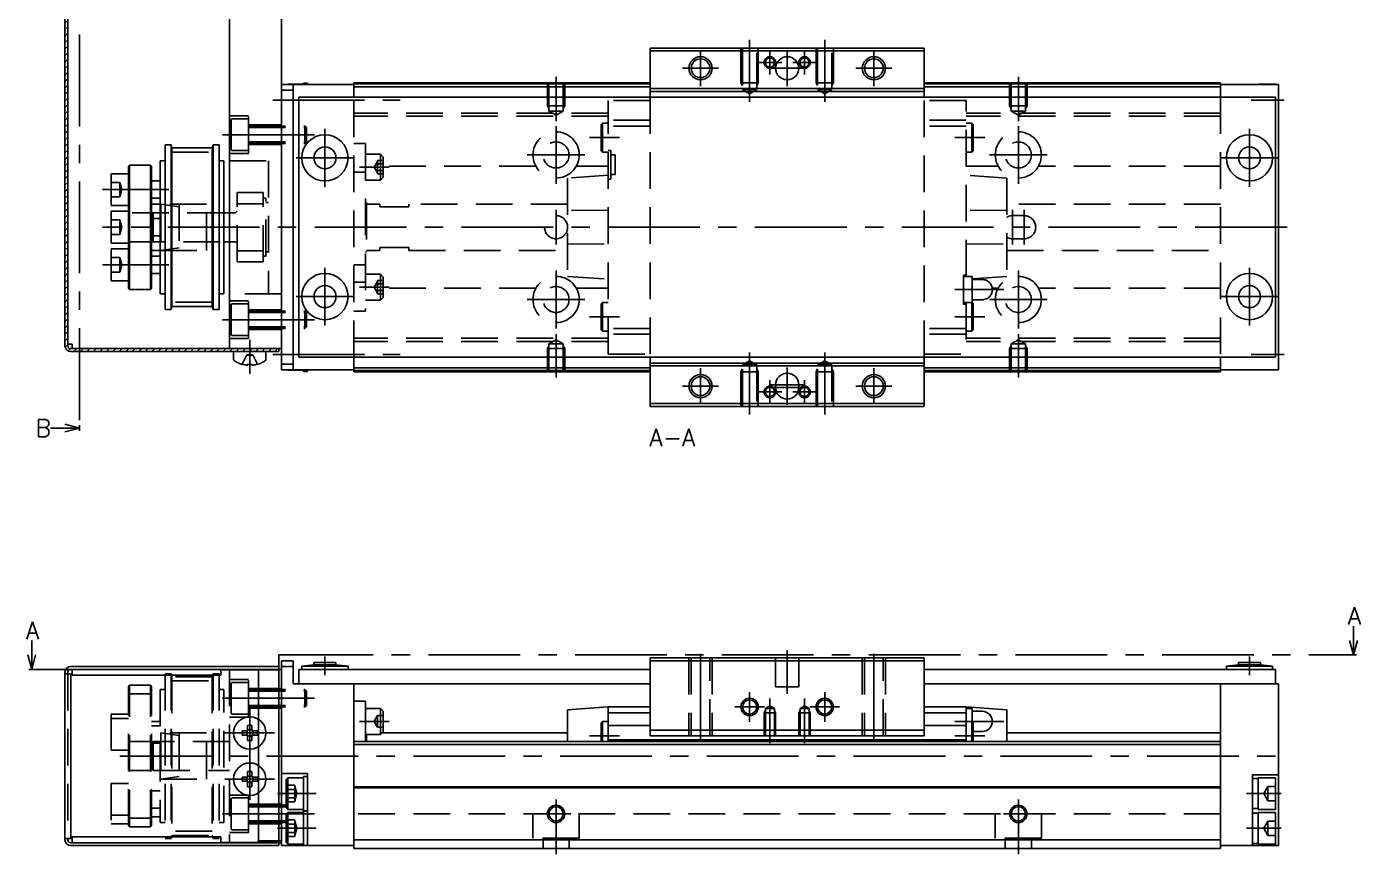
# Model space of a CAD drawing. Extents: x -2 to 418, y -8 to 266.
# Drawn here: x 186.9 to 417.7, y 9 to 152.2 of the extents above; entities that cross this region are included whole.
import ezdxf

# ---------------------------------------------------------------- set-up
doc = ezdxf.new("R2010")
doc.units = 0
doc.header["$LTSCALE"] = 0.5
doc.linetypes.add('CENTER', pattern=[50.8, 31.75, -6.35, 6.35, -6.35])
doc.linetypes.add('DASHED', pattern=[19.05, 12.7, -6.35])
doc.layers.get('0').update_dxf_attribs({"linetype": 'CONTINUOUS'})
for name, color, linetype in [('MSM_CENTER', 1, 'CENTER'), ('MSM_CONTINUOUS', 7, 'CONTINUOUS'), ('MSM_DASHED', 4, 'DASHED'), ('MSM_NARROW', 5, 'CONTINUOUS'), ('MSM_PART_NUMBER', 7, 'CONTINUOUS')]:
    doc.layers.add(name, color=color, linetype=linetype)
doc.styles.get("Standard").update_dxf_attribs({"font": 'txt.shx', "height": 3, "bigfont": 'bigfont.shx'})

# ---------------------------------------------------------------- blocks, each defined once
blk = doc.blocks.new('*X70')
at = {"color": 0}
for p, q in [((193.55, 217.92), (194.64, 219)), ((193.55, 216.79), (194.05, 217.29)), ((195.26, 218.5), (195.76, 219)), ((196.38, 218.5), (196.88, 219)), ((197.51, 218.5), (198.01, 219)), ((198.63, 218.5), (199.13, 219)), ((199.75, 218.5), (200.25, 219)), ((200.87, 218.5), (201.37, 219)), ((202, 218.5), (202.5, 219)), ((203.12, 218.5), (203.62, 219)), ((204.24, 218.5), (204.74, 219)), ((205.36, 218.5), (205.86, 219)), ((206.49, 218.5), (206.99, 219)), ((207.61, 218.5), (208.11, 219)), ((208.73, 218.5), (209.23, 219)), ((209.85, 218.5), (210.35, 219)), ((210.98, 218.5), (211.48, 219)), ((212.1, 218.5), (212.6, 219)), ((213.22, 218.5), (213.72, 219)), ((214.34, 218.5), (214.84, 219)), ((215.47, 218.5), (215.97, 219)), ((216.59, 218.5), (217.09, 219)), ((217.71, 218.5), (218.21, 219)), ((218.83, 218.5), (219.33, 219)), ((219.96, 218.5), (220.46, 219)), ((221.08, 218.5), (221.58, 219)), ((222.2, 218.5), (222.7, 219)), ((223.32, 218.5), (223.82, 219)), ((224.45, 218.5), (224.95, 219)), ((225.57, 218.5), (226.07, 219)), ((226.69, 218.5), (227.19, 219)), ((227.81, 218.5), (228.31, 219)), ((228.94, 218.5), (229.05, 218.62)), ((229.05, 218.62), (229.44, 219)), ((230.06, 218.5), (230.55, 219)), ((193.55, 215.67), (194.05, 216.17)), ((193.55, 214.55), (194.05, 215.05)), ((193.55, 213.43), (194.05, 213.93)), ((193.55, 212.3), (194.05, 212.8)), ((193.55, 211.18), (194.05, 211.68)), ((193.55, 210.06), (194.05, 210.56)), ((193.55, 208.94), (194.05, 209.44)), ((193.55, 207.81), (194.05, 208.31)), ((193.55, 206.69), (194.05, 207.19)), ((193.55, 205.57), (194.05, 206.07)), ((193.55, 204.45), (194.05, 204.95)), ((193.55, 203.32), (194.05, 203.82)), ((193.55, 202.2), (194.05, 202.7)), ((193.55, 201.08), (194.05, 201.58)), ((193.55, 199.96), (194.05, 200.46)), ((193.55, 198.83), (194.05, 199.33)), ((193.55, 197.71), (194.05, 198.21)), ((193.55, 196.59), (194.05, 197.09)), ((193.55, 195.47), (194.05, 195.97)), ((193.55, 194.34), (194.05, 194.84)), ((193.55, 193.22), (194.05, 193.72)), ((193.55, 192.1), (194.05, 192.6)), ((193.55, 190.98), (194.05, 191.48)), ((193.55, 189.85), (194.05, 190.35)), ((193.55, 188.73), (194.05, 189.23)), ((193.55, 187.61), (194.05, 188.11)), ((193.55, 186.49), (194.05, 186.99)), ((193.55, 185.36), (194.05, 185.86)), ((193.55, 184.24), (194.05, 184.74)), ((193.55, 183.12), (194.05, 183.62)), ((193.55, 182), (194.05, 182.5)), ((193.55, 180.87), (194.05, 181.37)), ((193.55, 179.75), (194.05, 180.25)), ((193.55, 178.63), (194.05, 179.13)), ((193.55, 177.51), (194.05, 178.01)), ((193.55, 176.38), (194.05, 176.88)), ((193.55, 175.26), (194.05, 175.76)), ((193.55, 174.14), (194.05, 174.64)), ((193.55, 173.02), (194.05, 173.52)), ((193.55, 171.89), (194.05, 172.39)), ((193.55, 170.77), (194.05, 171.27)), ((193.55, 169.65), (194.05, 170.15)), ((193.55, 168.53), (194.05, 169.03)), ((193.55, 167.4), (194.05, 167.9)), ((193.55, 166.28), (194.05, 166.78)), ((193.55, 165.16), (194.05, 165.66)), ((193.55, 164.03), (194.05, 164.53)), ((193.55, 162.91), (194.05, 163.41)), ((193.55, 161.79), (194.05, 162.29)), ((193.55, 160.67), (194.05, 161.17)), ((193.55, 159.54), (194.05, 160.04)), ((193.55, 158.42), (194.05, 158.92)), ((193.55, 157.3), (194.05, 157.8)), ((193.55, 156.18), (194.05, 156.68)), ((193.55, 155.05), (194.05, 155.55)), ((193.55, 153.93), (194.05, 154.43)), ((193.55, 152.81), (194.05, 153.31)), ((193.55, 151.69), (194.05, 152.19)), ((193.55, 150.56), (194.05, 151.06)), ((193.55, 149.44), (194.05, 149.94)), ((193.55, 148.32), (194.05, 148.82)), ((193.55, 147.2), (194.05, 147.7)), ((193.55, 146.07), (194.05, 146.57)), ((193.55, 144.95), (194.05, 145.45)), ((193.55, 143.83), (194.05, 144.33)), ((193.55, 142.71), (194.05, 143.21)), ((193.55, 141.58), (194.05, 142.08)), ((193.55, 140.46), (194.05, 140.96)), ((193.55, 139.34), (194.05, 139.84)), ((193.55, 138.22), (194.05, 138.72)), ((193.55, 137.09), (194.05, 137.59)), ((193.55, 135.97), (194.05, 136.47)), ((193.55, 134.85), (194.05, 135.35)), ((193.55, 133.73), (194.05, 134.23)), ((193.55, 132.6), (194.05, 133.1)), ((193.55, 131.48), (194.05, 131.98)), ((193.55, 130.36), (194.05, 130.86)), ((193.55, 129.24), (194.05, 129.74)), ((193.55, 128.11), (194.05, 128.61)), ((193.55, 126.99), (194.05, 127.49)), ((193.55, 125.87), (194.05, 126.37)), ((193.55, 124.75), (194.05, 125.25)), ((193.55, 123.62), (194.05, 124.12)), ((193.55, 122.5), (194.05, 123)), ((193.55, 121.38), (194.05, 121.88)), ((193.55, 120.26), (194.05, 120.76)), ((193.55, 119.13), (194.05, 119.63)), ((193.55, 118.01), (194.05, 118.51)), ((193.55, 116.89), (194.05, 117.39)), ((193.55, 115.77), (194.05, 116.27)), ((193.55, 114.64), (194.05, 115.14)), ((193.55, 113.52), (194.05, 114.02)), ((193.55, 112.4), (194.05, 112.9)), ((193.55, 111.28), (194.05, 111.78)), ((193.55, 110.15), (194.05, 110.65)), ((193.55, 109.03), (194.05, 109.53)), ((193.55, 107.91), (194.05, 108.41)), ((193.55, 106.79), (194.05, 107.29)), ((193.55, 105.66), (194.05, 106.16)), ((193.55, 104.54), (194.05, 105.04)), ((193.55, 103.42), (194.05, 103.92)), ((193.55, 102.3), (194.05, 102.8)), ((193.55, 101.17), (194.05, 101.67)), ((193.55, 100.05), (194.05, 100.55)), ((193.55, 98.93), (194.05, 99.43)), ((193.55, 97.81), (194.05, 98.31)), ((193.59, 96.72), (194.05, 97.18)), ((194.1, 96.11), (194.5, 96.5)), ((195.12, 96), (195.62, 96.5)), ((196.24, 96), (196.74, 96.5)), ((197.36, 96), (197.86, 96.5)), ((198.48, 96), (198.98, 96.5)), ((199.61, 96), (200.11, 96.5)), ((200.73, 96), (201.23, 96.5)), ((201.85, 96), (202.35, 96.5)), ((202.97, 96), (203.47, 96.5)), ((204.1, 96), (204.6, 96.5)), ((205.22, 96), (205.72, 96.5)), ((206.34, 96), (206.84, 96.5)), ((207.46, 96), (207.96, 96.5)), ((208.59, 96), (209.09, 96.5)), ((209.71, 96), (210.21, 96.5)), ((210.83, 96), (211.33, 96.5)), ((211.95, 96), (212.45, 96.5)), ((213.08, 96), (213.58, 96.5)), ((214.2, 96), (214.7, 96.5)), ((215.32, 96), (215.82, 96.5)), ((216.44, 96), (216.94, 96.5)), ((217.57, 96), (218.07, 96.5)), ((218.69, 96), (219.19, 96.5)), ((219.81, 96), (220.31, 96.5)), ((220.93, 96), (221.43, 96.5)), ((222.06, 96), (222.56, 96.5)), ((223.18, 96), (223.68, 96.5)), ((224.3, 96), (224.8, 96.5)), ((225.42, 96), (225.55, 96.13)), ((225.55, 96.13), (225.92, 96.5)), ((226.55, 96), (227.05, 96.5)), ((227.67, 96), (228.17, 96.5)), ((228.79, 96), (229.29, 96.5)), ((229.91, 96), (230.41, 96.5))]:
    blk.add_line(p, q, dxfattribs=at)

msp = doc.modelspace()

# ---------------------------------------------------------------- linework, layer by layer
at = {"layer": 'MSM_CENTER'}
for p, q in [((196.05, 227.02), (196.05, 83.26)), ((303.55, 141.9), (303.55, 148.1)), ((312.05, 139.19), (312.05, 149.9)), ((315.55, 143.95), (315.55, 148.05)), ((318.55, 141.9), (318.55, 148.1)), ((321.55, 143.95), (321.55, 148.05)), ((325.05, 139.19), (325.05, 149.9)), ((333.55, 141.9), (333.55, 148.1)), ((313.5, 146), (317.6, 146)), ((319.5, 146), (323.6, 146)), ((278.55, 143.5), (278.55, 135.87)), ((300.45, 145), (306.65, 145)), ((315.45, 145), (321.65, 145)), ((330.45, 145), (336.65, 145)), ((358.55, 143.5), (358.55, 135.87)), ((229.55, 139.5), (251.55, 139.5)), ((398.85, 139.5), (404.55, 139.5)), ((238.55, 124.5), (238.55, 134.5)), ((278.55, 125), (278.55, 135)), ((358.55, 125), (358.55, 135)), ((398.55, 124.5), (398.55, 134.5)), ((220.85, 133.5), (236.85, 133.5)), ((284.35, 133), (289.55, 133)), ((347.55, 133), (352.75, 133)), ((233.55, 129.5), (243.55, 129.5)), ((273.55, 130), (283.55, 130)), ((353.55, 130), (363.55, 130)), ((393.55, 129.5), (403.55, 129.5)), ((244.55, 127.89), (249.65, 127.89)), ((200.05, 124), (211.55, 124)), ((278.55, 114.5), (278.55, 120.5)), ((357.55, 114.5), (357.55, 120.5)), ((359.55, 114.5), (359.55, 120.5)), ((405.05, 117.5), (200.05, 117.5)), ((200.05, 111), (211.55, 111)), ((238.55, 100.5), (238.55, 110.5)), ((278.55, 100), (278.55, 110)), ((358.55, 100), (358.55, 110)), ((398.55, 100.5), (398.55, 110.5)), ((244.55, 107.11), (249.65, 107.11)), ((347.55, 106.7), (356.05, 106.7)), ((233.55, 105.5), (243.55, 105.5)), ((273.55, 105), (283.55, 105)), ((353.55, 105), (363.55, 105)), ((393.55, 105.5), (403.55, 105.5)), ((284.35, 102), (289.55, 102)), ((347.55, 102), (352.75, 102)), ((220.85, 101.5), (236.85, 101.5)), ((225.55, 98), (225.55, 92.15)), ((278.55, 99.01), (278.55, 91.5)), ((358.55, 99.01), (358.55, 91.5)), ((229.55, 95.5), (251.55, 95.5)), ((312.05, 95.81), (312.05, 85.1)), ((325.05, 95.81), (325.05, 85.1)), ((398.85, 95.5), (404.55, 95.5)), ((303.55, 93.1), (303.55, 86.9)), ((318.55, 86.75), (318.55, 93.25)), ((333.55, 93.1), (333.55, 86.9)), ((315.55, 91.05), (315.55, 86.95)), ((315.55, 90.25), (321.55, 90.25)), ((321.55, 91.05), (321.55, 86.95)), ((300.45, 90), (306.65, 90)), ((313.5, 89), (317.6, 89)), ((315.55, 89.75), (321.55, 89.75)), ((319.5, 89), (323.6, 89)), ((330.45, 90), (336.65, 90)), ((318.55, 44.25), (318.55, 36.75)), ((230.55, 43), (230.55, 41.5)), ((231.05, 43.5), (416.55, 43.5)), ((238.55, 43.2), (238.55, 40)), ((303.55, 43.68), (303.55, 28.83)), ((333.55, 43.68), (333.55, 28.83)), ((398.55, 43.2), (398.55, 40)), ((188.31, 41), (230.05, 41)), ((312.05, 31.93), (312.05, 37.08)), ((325.05, 31.93), (325.05, 37.08)), ((220.85, 36), (236.85, 36)), ((315.55, 35.96), (315.55, 28.24)), ((321.55, 35.96), (321.55, 28.24)), ((225.55, 34.3), (225.55, 17.7)), ((309.48, 34.5), (314.63, 34.5)), ((322.48, 34.5), (327.63, 34.5)), ((244.55, 32), (249.65, 32)), ((347.55, 32), (356.05, 32)), ((221.25, 30), (229.85, 30)), ((284.35, 29.5), (289.55, 29.5)), ((347.55, 29.5), (352.75, 29.5)), ((203.05, 26), (405.05, 26)), ((221.25, 22), (229.85, 22)), ((230.35, 19.5), (237.05, 19.5)), ((278.55, 18.5), (278.55, 9)), ((358.55, 18.5), (358.55, 9)), ((398.05, 19.5), (404.05, 19.5)), ((220.85, 16), (236.85, 16)), ((275.98, 16), (281.13, 16)), ((355.98, 16), (361.13, 16)), ((230.35, 13.5), (237.05, 13.5)), ((398.05, 13.5), (404.05, 13.5))]:
    msp.add_line(p, q, dxfattribs=at)
at = {"layer": 'MSM_CONTINUOUS'}
for p, q in [((193.55, 97), (193.55, 218)), ((194.05, 97), (194.05, 218)), ((222.05, 218.5), (222.05, 96.5)), ((231.05, 92.8), (231.05, 154.5)), ((342.25, 148.5), (294.85, 148.5)), ((294.85, 148.5), (294.85, 140)), ((342.25, 148), (294.85, 148)), ((342.25, 148.5), (342.25, 140)), ((243.55, 142.2), (231.05, 142.2)), ((231.05, 141.2), (233.05, 141.2)), ((232.16, 142.25), (232.11, 142.2)), ((234.85, 142.25), (232.16, 142.25)), ((232.16, 142.25), (232.16, 142.2)), ((233.05, 142.2), (233.05, 92.8)), ((235.55, 142.45), (234.85, 142.45)), ((234.85, 142.45), (234.85, 142.2)), ((235.55, 142.45), (235.55, 142.2)), ((294.85, 142.5), (243.55, 142.5)), ((243.55, 140), (243.55, 142.5)), ((294.85, 142.3), (243.55, 142.3)), ((294.85, 141.8), (243.55, 141.8)), ((342.25, 141.5), (294.85, 141.5)), ((342.25, 141), (294.85, 141)), ((393.55, 142.5), (342.25, 142.5)), ((393.55, 142.3), (342.25, 142.3)), ((393.55, 141.8), (342.25, 141.8)), ((393.55, 142.5), (393.55, 140)), ((403.55, 142.2), (393.55, 142.2)), ((400.05, 142.2), (400.05, 142.25)), ((403.05, 142.25), (400.05, 142.25)), ((403.05, 142.2), (403.05, 142.25)), ((403.55, 142.2), (403.55, 92.8)), ((353.05, 140), (234.05, 140)), ((403.05, 140), (234.05, 140)), ((234.05, 95), (234.05, 140)), ((403.05, 95), (403.05, 140)), ((210.88, 131.75), (211.92, 131.75)), ((210.88, 131.75), (210.88, 103.25)), ((211.92, 131.75), (212.05, 131.25)), ((211.92, 103.25), (211.92, 131.75)), ((219.05, 131.25), (219.19, 131.75)), ((219.19, 131.75), (220.22, 131.75)), ((219.19, 103.25), (219.19, 131.75)), ((220.22, 131.75), (220.22, 103.25)), ((212.05, 131.25), (212.05, 103.75)), ((219.05, 131.23), (212.05, 131.23)), ((219.05, 131.25), (219.05, 103.75)), ((204.75, 128.25), (204.55, 128.05)), ((204.55, 106.95), (204.55, 128.05)), ((208.35, 128.25), (204.75, 128.25)), ((204.75, 106.75), (204.75, 128.25)), ((208.55, 128.05), (208.35, 128.25)), ((208.35, 106.75), (208.35, 128.25)), ((208.55, 128.05), (208.55, 106.95)), ((210.05, 129), (210.88, 129)), ((210.05, 129), (210.05, 106)), ((220.22, 129), (221.05, 129)), ((221.05, 106), (221.05, 129)), ((204.55, 126.75), (201.55, 126.75)), ((201.55, 126.75), (201.55, 121.25)), ((210.05, 125.5), (208.55, 125.5)), ((208.55, 122.5), (210.05, 122.5)), ((201.55, 121.25), (204.55, 121.25)), ((204.55, 120.25), (201.55, 120.25)), ((201.55, 120.25), (201.55, 114.75)), ((210.05, 121.5), (208.55, 121.5)), ((222.05, 120), (221.05, 120)), ((201.55, 114.75), (204.55, 114.75)), ((204.55, 113.75), (201.55, 113.75)), ((201.55, 113.75), (201.55, 108.25)), ((208.55, 113.5), (210.05, 113.5)), ((221.05, 115), (222.05, 115)), ((210.05, 112.5), (208.55, 112.5)), ((208.55, 109.5), (210.05, 109.5)), ((201.55, 108.25), (204.55, 108.25)), ((204.55, 106.95), (204.75, 106.75)), ((204.75, 106.75), (208.35, 106.75)), ((208.35, 106.75), (208.55, 106.95)), ((210.88, 106), (210.05, 106)), ((221.05, 106), (220.22, 106)), ((211.92, 103.25), (210.88, 103.25)), ((212.05, 103.75), (211.92, 103.25)), ((212.05, 103.77), (219.05, 103.77)), ((219.19, 103.25), (219.05, 103.75)), ((220.22, 103.25), (219.19, 103.25)), ((194.05, 97.25), (194.8, 97.25)), ((194.8, 97.25), (194.8, 96.5)), ((194.55, 96.5), (231.05, 96.5)), ((194.55, 96), (230.55, 96)), ((222.75, 96), (222.75, 94.6)), ((228.35, 94.6), (228.35, 96)), ((230.55, 96), (230.55, 96.5)), ((353.05, 95), (234.05, 95)), ((403.05, 95), (234.05, 95)), ((243.55, 92.5), (243.55, 95)), ((294.85, 95), (294.85, 86.5)), ((342.25, 95), (342.25, 86.5)), ((393.55, 95), (393.55, 92.5)), ((224.99, 93.65), (225.18, 93.65)), ((225.18, 93.65), (225.18, 93.79)), ((225.92, 93.65), (225.92, 93.79)), ((225.92, 93.65), (226.12, 93.65)), ((231.05, 93.8), (233.05, 93.8)), ((243.55, 92.8), (231.05, 92.8)), ((232.11, 92.8), (232.16, 92.75)), ((232.16, 92.8), (232.16, 92.75)), ((232.16, 92.75), (234.85, 92.75)), ((234.85, 92.55), (234.85, 92.8)), ((234.85, 92.55), (235.55, 92.55)), ((235.55, 92.55), (235.55, 92.8)), ((294.85, 93.2), (243.55, 93.2)), ((294.85, 92.7), (243.55, 92.7)), ((294.85, 92.5), (243.55, 92.5)), ((342.25, 94), (294.85, 94)), ((342.25, 93.5), (294.85, 93.5)), ((393.55, 93.2), (342.25, 93.2)), ((393.55, 92.7), (342.25, 92.7)), ((393.55, 92.5), (342.25, 92.5)), ((403.55, 92.8), (393.55, 92.8)), ((316.55, 90.25), (316.55, 89.75)), ((320.55, 89.75), (320.55, 90.25)), ((342.25, 87), (294.85, 87)), ((342.25, 86.5), (294.85, 86.5)), ((193.55, 83.43), (196.05, 82.76)), ((196.05, 83.26), (196.05, 82.26)), ((196.05, 82.76), (191.05, 82.76)), ((196.05, 82.76), (193.55, 82.09)), ((416.55, 43.5), (416.55, 48.5)), ((187.81, 41), (187.81, 46)), ((416.55, 43.5), (415.88, 46)), ((417.22, 46), (416.55, 43.5)), ((187.81, 41), (187.14, 43.5)), ((188.48, 43.5), (187.81, 41)), ((230.55, 43.5), (231.05, 43.5)), ((230.55, 43.5), (230.55, 43)), ((231.05, 42.5), (231.05, 10.5)), ((233.05, 42.5), (231.05, 42.5)), ((233.05, 38.5), (233.05, 42.5)), ((236.65, 41.8), (234.55, 41.55)), ((234.55, 41.55), (234.55, 41)), ((242.55, 41.55), (234.55, 41.55)), ((236.65, 42.2), (236.65, 41.8)), ((240.45, 42.2), (236.65, 42.2)), ((240.45, 41.8), (236.65, 41.8)), ((240.45, 41.8), (240.45, 42.2)), ((242.55, 41.55), (240.45, 41.8)), ((242.55, 41), (242.55, 41.55)), ((294.85, 43), (294.85, 29.5)), ((342.25, 43), (294.85, 43)), ((342.25, 42.5), (294.85, 42.5)), ((342.25, 43), (342.25, 29.5)), ((396.65, 41.8), (394.55, 41.55)), ((394.55, 41.55), (394.55, 41)), ((402.55, 41.55), (394.55, 41.55)), ((396.65, 42.2), (396.65, 41.8)), ((400.45, 42.2), (396.65, 42.2)), ((400.45, 41.8), (396.65, 41.8)), ((400.45, 41.8), (400.45, 42.2)), ((402.55, 41.55), (400.45, 41.8)), ((402.55, 41), (402.55, 41.55)), ((417.05, 43.5), (416.05, 43.5)), ((188.31, 41), (187.31, 41)), ((193.55, 40.5), (193.55, 11.5)), ((194.8, 40.25), (193.55, 40.25)), ((194.05, 40.25), (194.05, 40.5)), ((194.55, 41.5), (230.55, 41.5)), ((231.05, 41), (194.55, 41)), ((194.55, 11.75), (194.55, 40.25)), ((194.8, 41), (194.8, 40)), ((220.55, 41), (194.8, 41)), ((194.8, 40), (220.55, 40)), ((220.55, 40), (220.55, 41)), ((230.55, 40.93), (220.55, 40.93)), ((227.05, 11), (227.05, 41)), ((230.05, 41), (230.55, 41)), ((230.55, 41.5), (230.55, 41)), ((230.55, 41), (230.55, 41.5)), ((230.55, 11.07), (230.55, 40.93)), ((233.05, 41.5), (231.05, 41.5)), ((234.05, 41), (234.05, 38.5)), ((294.85, 41), (234.05, 41)), ((403.05, 41), (342.25, 41)), ((403.05, 38.5), (403.05, 41)), ((294.85, 38.5), (233.05, 38.5)), ((243.55, 38.5), (243.55, 10)), ((342.25, 38.5), (403.55, 38.5)), ((393.55, 38.5), (393.55, 10)), ((403.55, 38.5), (403.55, 10.5)), ((245.55, 35.5), (243.55, 35.5)), ((245.55, 35.5), (245.55, 28.5)), ((248.15, 34.25), (245.55, 34.25)), ((248.65, 33.75), (248.15, 34.25)), ((248.15, 34.25), (248.15, 29.75)), ((248.65, 33.75), (248.65, 30.25)), ((280.55, 34), (287.55, 34.5)), ((280.55, 34), (280.55, 28.5)), ((294.85, 34.5), (287.55, 34.5)), ((287.55, 28.5), (287.55, 34.5)), ((294.85, 33.5), (287.55, 33.5)), ((349.55, 34.5), (342.25, 34.5)), ((349.55, 33.5), (342.25, 33.5)), ((349.55, 34.5), (356.55, 34)), ((349.55, 28.5), (349.55, 34.5)), ((350.55, 34.25), (349.55, 34.25)), ((350.55, 34.25), (350.55, 31.95)), ((352.3, 33.75), (350.55, 33.75)), ((356.55, 34), (356.55, 28.5)), ((225.14, 30.37), (224.25, 30.37)), ((225.03, 30.37), (225.03, 30.18)), ((225.18, 31.31), (225.18, 30.42)), ((225.38, 30.53), (225.18, 30.53)), ((225.92, 30.53), (225.73, 30.53)), ((225.92, 30.42), (225.92, 31.31)), ((226.86, 30.37), (225.97, 30.37)), ((226.08, 30.18), (226.08, 30.37)), ((248.15, 29.75), (248.65, 30.25)), ((286.6, 32), (286.35, 31.75)), ((286.35, 31.75), (286.35, 28.5)), ((287.55, 32), (286.6, 32)), ((286.6, 32), (286.6, 28.5)), ((294.85, 31.3), (287.55, 31.3)), ((342.25, 30.5), (294.85, 30.5)), ((349.55, 31.3), (342.25, 31.3)), ((350.5, 32), (349.55, 32)), ((350.75, 31.75), (350.5, 32)), ((350.5, 32), (350.5, 28.5)), ((350.75, 31.75), (350.75, 28.5)), ((350.75, 30.25), (352.3, 30.25)), ((224.25, 29.63), (225.14, 29.63)), ((225.03, 29.82), (225.03, 29.63)), ((225.18, 29.58), (225.18, 28.69)), ((225.73, 29.47), (225.92, 29.47)), ((225.92, 28.69), (225.92, 29.58)), ((225.97, 29.63), (226.86, 29.63)), ((226.08, 29.63), (226.08, 29.82)), ((393.55, 28.5), (243.55, 28.5)), ((393.55, 28), (243.55, 28)), ((245.55, 29.75), (248.15, 29.75)), ((245.75, 29.75), (245.75, 28.5)), ((280.55, 30), (248.4, 30)), ((349.55, 28.8), (287.55, 28.8)), ((342.25, 29.5), (294.85, 29.5)), ((393.55, 30), (356.55, 30)), ((225.18, 23.31), (225.18, 22.42)), ((225.92, 22.42), (225.92, 23.31)), ((225.14, 22.37), (224.25, 22.37)), ((224.25, 21.63), (225.14, 21.63)), ((225.03, 22.37), (225.03, 22.18)), ((225.03, 21.82), (225.03, 21.63)), ((225.38, 22.53), (225.18, 22.53)), ((225.18, 21.58), (225.18, 20.69)), ((225.92, 22.53), (225.73, 22.53)), ((225.73, 21.47), (225.92, 21.47)), ((225.92, 20.69), (225.92, 21.58)), ((226.86, 22.37), (225.97, 22.37)), ((225.97, 21.63), (226.86, 21.63)), ((226.08, 22.18), (226.08, 22.37)), ((226.08, 21.63), (226.08, 21.82)), ((231.05, 23), (235.55, 23)), ((231.85, 21.94), (232.16, 22.25)), ((231.85, 17.06), (231.85, 21.94)), ((232.16, 22.25), (234.85, 22.25)), ((232.16, 16.75), (232.16, 22.25)), ((234.85, 22.45), (235.55, 22.45)), ((234.85, 16.55), (234.85, 22.45)), ((235.55, 23), (235.55, 10.5)), ((399.05, 10.5), (399.05, 22.75)), ((403.55, 22.75), (399.05, 22.75)), ((400.05, 22.1), (399.05, 22.1)), ((400.05, 16.75), (400.05, 22.25)), ((403.05, 22.25), (400.05, 22.25)), ((403.05, 16.75), (403.05, 22.25)), ((393.55, 20.7), (243.55, 20.7)), ((393.55, 20.5), (243.55, 20.5)), ((232.16, 16.75), (231.85, 17.06)), ((231.85, 15.94), (232.16, 16.25)), ((234.85, 16.75), (232.16, 16.75)), ((232.16, 16.25), (234.85, 16.25)), ((232.16, 10.75), (232.16, 16.25)), ((235.55, 16.55), (234.85, 16.55)), ((234.85, 16.45), (235.55, 16.45)), ((234.85, 10.55), (234.85, 16.45)), ((399.05, 16.9), (400.05, 16.9)), ((400.05, 16.75), (403.05, 16.75)), ((400.05, 10.75), (400.05, 16.25)), ((403.05, 16.25), (400.05, 16.25)), ((403.05, 10.75), (403.05, 16.25)), ((231.85, 11.06), (231.85, 15.94)), ((400.05, 16.1), (399.05, 16.1)), ((193.55, 11.75), (194.8, 11.75)), ((194.05, 11.5), (194.05, 11.75)), ((220.55, 12), (194.8, 12)), ((194.8, 12), (194.8, 11)), ((220.55, 11), (220.55, 12)), ((194.55, 11), (231.05, 11)), ((230.55, 10.5), (194.55, 10.5)), ((194.8, 11), (220.55, 11)), ((220.55, 11.07), (230.55, 11.07)), ((231.05, 11.34), (227.05, 11.34)), ((230.55, 10.5), (230.55, 11)), ((243.55, 10.5), (231.05, 10.5)), ((232.16, 10.75), (231.85, 11.06)), ((234.85, 10.75), (232.16, 10.75)), ((235.55, 10.55), (234.85, 10.55)), ((393.55, 11.5), (243.55, 11.5)), ((393.55, 10), (243.55, 10)), ((393.55, 10.5), (403.55, 10.5)), ((399.05, 10.9), (400.05, 10.9)), ((400.05, 10.75), (403.05, 10.75))]:
    msp.add_line(p, q, dxfattribs=at)
for centre, radius in [((303.55, 145), 1.62), ((318.55, 145), 2), ((333.55, 145), 1.62), ((238.55, 129.5), 4), ((398.55, 129.5), 4), ((238.55, 129.5), 1.9), ((398.55, 129.5), 1.9), ((238.55, 105.5), 4), ((398.55, 105.5), 4), ((238.55, 105.5), 1.9), ((398.55, 105.5), 1.9), ((303.55, 90), 1.62), ((333.55, 90), 1.62), ((312.05, 34.5), 1.23), ((325.05, 34.5), 1.23), ((225.55, 30), 2.8), ((225.55, 30), 0.556), ((225.55, 22), 2.8), ((225.55, 22), 0.556), ((278.55, 16), 1.23), ((358.55, 16), 1.23)]:
    msp.add_circle(centre, radius, dxfattribs=at)
for centre, radius, start, end in [((194.55, 97), 1, 180, 270), ((194.55, 97), 0.5, 180, 270), ((223.02, 94.6), 0.27, 180, 237.664), ((225.55, 98.6), 5, 237.664, 254.7809), ((225.42, 93.2), 1.31, 153.2706, 153.8823), ((225.55, 98.6), 4.99, 254.8121, 263.4966), ((225.55, 99.25), 5.48, 266.1268, 273.8732), ((225.55, 98.6), 4.99, 276.5034, 285.1879), ((234.78, 97.73), 8.85, 206.466, 206.5565), ((225.55, 98.6), 5, 285.2193, 302.336), ((228.08, 94.6), 0.27, 302.336, 0), ((318.55, 90.25), 2, 0, 180), ((318.55, 89.75), 2, 180, 0), ((194.55, 40.5), 1, 90, 180), ((194.55, 40.5), 0.5, 90, 180), ((352.3, 32), 1.75, 270, 90), ((235.22, 30), 10.98, 178.0683, 181.9317), ((225.55, 30), 0.675, 123.2306, 146.7694), ((225.55, 20.34), 10.98, 88.0683, 91.9317), ((225.55, 30), 0.675, 33.2306, 56.7694), ((215.89, 30), 10.98, 358.0683, 1.9317), ((225.55, 30), 0.675, 213.2306, 236.7694), ((225.55, 39.66), 10.98, 268.0683, 271.9317), ((225.55, 30), 0.675, 303.2306, 326.7694), ((225.55, 12.34), 10.98, 88.0683, 91.9317), ((235.22, 22), 10.98, 178.0683, 181.9317), ((225.55, 22), 0.675, 123.2306, 146.7694), ((225.55, 22), 0.675, 213.2306, 236.7694), ((225.55, 22), 0.675, 33.2306, 56.7694), ((225.55, 22), 0.675, 303.2306, 326.7694), ((215.89, 22), 10.98, 358.0683, 1.9317), ((225.55, 31.66), 10.98, 268.0683, 271.9317), ((194.55, 11.5), 1, 180, 270), ((194.55, 11.5), 0.5, 180, 270)]:
    msp.add_arc(centre, radius, start, end, dxfattribs=at)
at = {"layer": 'MSM_DASHED'}
for p, q in [((310.55, 148.5), (310.55, 142.5)), ((310.82, 148.5), (310.82, 141.3)), ((313.28, 141.3), (313.28, 148.5)), ((313.55, 148.5), (313.55, 142.5)), ((323.55, 148.5), (323.55, 142.5)), ((323.82, 148.5), (323.82, 141.3)), ((326.28, 141.3), (326.28, 148.5)), ((326.55, 148.5), (326.55, 142.5)), ((277.05, 142.5), (277.05, 138.5)), ((277.25, 142.3), (277.25, 142.3)), ((277.32, 142.5), (277.32, 137.58)), ((279.78, 137.58), (279.78, 142.5)), ((280.05, 142.5), (280.05, 138.5)), ((310.55, 142.5), (313.55, 142.5)), ((310.55, 142.5), (310.82, 142.03)), ((310.82, 141.3), (312.05, 140.59)), ((310.82, 141.3), (313.28, 141.3)), ((312.05, 140.59), (313.28, 141.3)), ((313.55, 142.5), (313.28, 142.03)), ((323.55, 142.5), (326.55, 142.5)), ((323.55, 142.5), (323.82, 142.03)), ((323.82, 141.3), (325.05, 140.59)), ((323.82, 141.3), (326.28, 141.3)), ((325.05, 140.59), (326.28, 141.3)), ((326.55, 142.5), (326.28, 142.03)), ((357.05, 142.5), (357.05, 138.5)), ((357.25, 142.3), (357.25, 142.3)), ((357.25, 142.3), (357.25, 142.3)), ((357.32, 142.5), (357.32, 137.58)), ((359.78, 137.58), (359.78, 142.5)), ((359.85, 142.3), (359.87, 142.32)), ((360.05, 142.5), (360.05, 138.5)), ((243.55, 95), (243.55, 140)), ((280.05, 138.5), (277.05, 138.5)), ((277.32, 138.03), (277.05, 138.5)), ((279.78, 138.03), (280.05, 138.5)), ((294.85, 139.45), (287.55, 139.45)), ((287.55, 95.55), (287.55, 139.45)), ((294.85, 140), (294.85, 95)), ((342.25, 95), (342.25, 140)), ((349.55, 139.45), (342.25, 139.45)), ((349.55, 108.95), (349.55, 139.45)), ((360.05, 138.5), (357.05, 138.5)), ((357.32, 138.03), (357.05, 138.5)), ((359.78, 138.03), (360.05, 138.5)), ((393.55, 140), (393.55, 95)), ((225.35, 136.75), (222.05, 136.75)), ((225.35, 136.25), (222.5, 136.25)), ((225.35, 130.25), (225.35, 136.75)), ((287.55, 137.26), (243.55, 137.26)), ((287.55, 136.7), (243.55, 136.7)), ((287.55, 136.7), (262.05, 136.7)), ((279.78, 137.58), (277.32, 137.58)), ((277.32, 137.58), (278.55, 136.87)), ((278.55, 136.87), (279.78, 137.58)), ((393.55, 137.26), (349.55, 137.26)), ((393.55, 136.7), (349.55, 136.7)), ((359.78, 137.58), (357.32, 137.58)), ((357.32, 137.58), (358.55, 136.87)), ((358.55, 136.87), (359.78, 137.58)), ((222.35, 136.1), (222.35, 130.9)), ((231.05, 135.2), (225.35, 135.2)), ((225.35, 135), (235.08, 135)), ((225.35, 134.73), (235.35, 134.73)), ((235.35, 134.73), (235.08, 135)), ((235.08, 135), (235.08, 132)), ((235.35, 132.27), (235.35, 134.73)), ((286.6, 135.5), (286.35, 135.25)), ((286.35, 135.25), (286.35, 130.75)), ((287.55, 135.5), (286.6, 135.5)), ((286.6, 135.5), (286.6, 130.5)), ((294.85, 136), (287.55, 136)), ((294.85, 135), (287.55, 135)), ((349.55, 136), (342.25, 136)), ((349.55, 135), (342.25, 135)), ((350.5, 135.5), (349.55, 135.5)), ((350.5, 135.5), (350.5, 130.5)), ((350.75, 135.25), (350.5, 135.5)), ((350.75, 135.25), (350.75, 130.75)), ((225.35, 132.27), (235.35, 132.27)), ((225.35, 132), (235.08, 132)), ((225.35, 131.8), (231.05, 131.8)), ((235.08, 132), (235.35, 132.27)), ((245.55, 132), (243.55, 132)), ((245.55, 132), (245.55, 103)), ((212.05, 130.49), (219.05, 130.49)), ((222.05, 130.25), (225.35, 130.25)), ((222.5, 130.75), (225.35, 130.75)), ((248.15, 130.14), (245.55, 130.14)), ((248.65, 129.64), (248.15, 130.14)), ((248.15, 130.14), (248.15, 125.64)), ((248.65, 129.64), (248.65, 126.14)), ((286.35, 130.75), (286.6, 130.5)), ((286.6, 130.5), (287.55, 130.5)), ((288.05, 130.8), (287.55, 130.8)), ((288.05, 125.8), (288.05, 130.8)), ((288.75, 130), (288.05, 130)), ((288.75, 126.6), (288.75, 130)), ((349.55, 130.5), (350.5, 130.5)), ((350.5, 130.5), (350.75, 130.75)), ((222.05, 129), (231.05, 129)), ((228.8, 129), (228.8, 106)), ((245.55, 127), (243.55, 127)), ((247.65, 128.89), (247.08, 127.89)), ((247.65, 126.89), (247.08, 127.89)), ((247.65, 129.05), (248.65, 129.05)), ((247.65, 129.05), (247.65, 126.74)), ((247.65, 128.47), (248.65, 128.47)), ((247.65, 127.31), (248.65, 127.31)), ((275.07, 128.04), (248.65, 128.04)), ((287.55, 128.04), (282.04, 128.04)), ((355.07, 128.04), (349.55, 128.04)), ((393.55, 128.04), (362.04, 128.04)), ((203.05, 125.25), (201.55, 125.25)), ((203.05, 125.25), (203.05, 122.75)), ((203.39, 124), (203.05, 125.25)), ((245.55, 125.64), (248.15, 125.64)), ((247.65, 126.74), (248.65, 126.74)), ((248.15, 125.64), (248.65, 126.14)), ((287.55, 126.5), (280.55, 126)), ((280.55, 126), (280.55, 109)), ((288.05, 125.8), (287.55, 125.8)), ((288.75, 126.6), (288.05, 126.6)), ((356.55, 126), (349.55, 126.5)), ((356.55, 126), (356.55, 109)), ((201.55, 124), (203.05, 124)), ((203.05, 122.75), (201.55, 122.75)), ((203.05, 122.75), (203.39, 124)), ((223.35, 111.5), (223.35, 123.5)), ((227.85, 123.5), (223.35, 123.5)), ((227.85, 111.5), (227.85, 123.5)), ((228.35, 122.5), (227.85, 122.5)), ((228.35, 112.5), (228.35, 122.5)), ((218.05, 121.5), (210.05, 121.5)), ((213.3, 121.05), (210.13, 121.5)), ((210.13, 121.5), (210.13, 113.5)), ((213.3, 121.5), (213.3, 113.5)), ((218.05, 113.5), (218.05, 121.5)), ((223.35, 120.3), (223.05, 120)), ((223.35, 121.57), (227.85, 121.57)), ((228.8, 121.75), (228.35, 121.75)), ((245.75, 121.75), (245.55, 121.75)), ((245.75, 121.75), (245.75, 113.25)), ((248.05, 121.5), (245.75, 121.5)), ((248.05, 121.5), (248.05, 121)), ((253.05, 121), (248.05, 121)), ((253.05, 121.5), (253.05, 121)), ((280.55, 121.5), (253.05, 121.5)), ((287.55, 120.46), (280.55, 120.37)), ((356.55, 120.37), (349.55, 120.46)), ((393.55, 121.5), (356.55, 121.5)), ((203.05, 118.75), (201.55, 118.75)), ((203.05, 118.75), (203.05, 116.25)), ((203.39, 117.5), (203.05, 118.75)), ((221.05, 120), (204.55, 120)), ((208.85, 120), (208.35, 119.5)), ((208.35, 119.5), (208.35, 115.5)), ((210.05, 119), (208.55, 119)), ((208.85, 120), (208.85, 115)), ((223.05, 120), (222.05, 120)), ((359.55, 119.5), (357.55, 119.5)), ((201.55, 117.5), (203.05, 117.5)), ((203.05, 116.25), (201.55, 116.25)), ((203.05, 116.25), (203.39, 117.5)), ((208.35, 115.5), (208.85, 115)), ((208.55, 116), (210.05, 116)), ((357.55, 115.5), (359.55, 115.5)), ((204.55, 115), (221.05, 115)), ((210.05, 113.5), (218.05, 113.5)), ((210.13, 113.5), (213.3, 113.95)), ((222.05, 115), (223.05, 115)), ((223.05, 115), (223.35, 114.7)), ((227.85, 113.43), (223.35, 113.43)), ((228.35, 113.25), (228.8, 113.25)), ((245.55, 113.25), (245.75, 113.25)), ((245.75, 113.5), (248.05, 113.5)), ((248.05, 114), (253.05, 114)), ((248.05, 114), (248.05, 113.5)), ((253.05, 114), (253.05, 113.5)), ((253.05, 113.5), (280.55, 113.5)), ((280.55, 114.63), (287.55, 114.54)), ((349.55, 114.54), (356.55, 114.63)), ((356.55, 113.5), (393.55, 113.5)), ((203.05, 112.25), (201.55, 112.25)), ((201.55, 111), (203.05, 111)), ((203.05, 112.25), (203.05, 109.75)), ((203.39, 111), (203.05, 112.25)), ((203.05, 109.75), (203.39, 111)), ((223.35, 111.5), (227.85, 111.5)), ((227.85, 112.5), (228.35, 112.5)), ((243.55, 111), (245.55, 111)), ((203.05, 109.75), (201.55, 109.75)), ((248.15, 109.36), (245.55, 109.36)), ((248.65, 108.86), (248.15, 109.36)), ((248.15, 109.36), (248.15, 104.86)), ((248.65, 108.86), (248.65, 105.36)), ((280.55, 109), (287.55, 108.5)), ((349.05, 109.2), (349.55, 109.2)), ((349.05, 104.2), (349.05, 109.2)), ((350.55, 108.95), (349.05, 108.95)), ((350.55, 108.57), (356.55, 109)), ((350.55, 108.95), (350.55, 104.45)), ((245.55, 108), (243.55, 108)), ((247.65, 108.11), (247.08, 107.11)), ((247.65, 106.11), (247.08, 107.11)), ((247.65, 108.26), (248.65, 108.26)), ((247.65, 108.26), (247.65, 105.95)), ((247.65, 107.69), (248.65, 107.69)), ((247.65, 106.53), (248.65, 106.53)), ((275.07, 106.96), (248.65, 106.96)), ((287.55, 106.96), (282.04, 106.96)), ((352.3, 108.45), (350.55, 108.45)), ((355.07, 106.96), (354.03, 106.96)), ((393.55, 106.96), (362.04, 106.96)), ((219.05, 104.51), (212.05, 104.51)), ((231.05, 106), (222.05, 106)), ((225.35, 104.75), (222.05, 104.75)), ((222.35, 104.1), (222.35, 98.9)), ((225.35, 104.25), (222.5, 104.25)), ((225.35, 98.25), (225.35, 104.75)), ((245.55, 104.86), (248.15, 104.86)), ((247.65, 105.95), (248.65, 105.95)), ((248.15, 104.86), (248.65, 105.36)), ((286.6, 104.5), (286.35, 104.25)), ((286.35, 104.25), (286.35, 99.75)), ((286.6, 104.5), (286.6, 99.5)), ((287.55, 104.5), (286.6, 104.5)), ((349.05, 104.45), (350.55, 104.45)), ((349.05, 104.2), (349.55, 104.2)), ((349.55, 104.45), (349.55, 95.55)), ((350.5, 104.45), (350.5, 99.5)), ((350.55, 104.95), (352.3, 104.95)), ((350.75, 104.25), (350.55, 104.45)), ((350.75, 104.25), (350.75, 99.75)), ((231.05, 103.2), (225.35, 103.2)), ((225.35, 103), (235.08, 103)), ((225.35, 102.73), (235.35, 102.73)), ((235.35, 102.73), (235.08, 103)), ((235.08, 103), (235.08, 100)), ((235.35, 100.27), (235.35, 102.73)), ((245.55, 103), (243.55, 103)), ((225.35, 100.27), (235.35, 100.27)), ((225.35, 100), (235.08, 100)), ((225.35, 99.8), (231.05, 99.8)), ((235.08, 100), (235.35, 100.27)), ((286.35, 99.75), (286.6, 99.5)), ((286.6, 99.5), (287.55, 99.5)), ((294.85, 100), (287.55, 100)), ((349.55, 100), (342.25, 100)), ((349.55, 99.5), (350.5, 99.5)), ((350.5, 99.5), (350.75, 99.75)), ((222.05, 98.25), (225.35, 98.25)), ((222.5, 98.75), (225.35, 98.75)), ((287.55, 98.3), (243.55, 98.3)), ((287.55, 97.74), (243.55, 97.74)), ((277.32, 96.97), (277.05, 96.5)), ((278.55, 98.01), (277.32, 97.3)), ((277.32, 97.3), (277.32, 92.5)), ((279.78, 97.3), (277.32, 97.3)), ((279.78, 97.3), (278.55, 98.01)), ((279.78, 92.5), (279.78, 97.3)), ((279.78, 96.97), (280.05, 96.5)), ((294.85, 99), (287.55, 99)), ((349.55, 99), (342.25, 99)), ((393.55, 98.3), (349.55, 98.3)), ((393.55, 97.74), (349.55, 97.74)), ((357.32, 96.97), (357.05, 96.5)), ((358.55, 98.01), (357.32, 97.3)), ((357.32, 97.3), (357.32, 92.5)), ((359.78, 97.3), (357.32, 97.3)), ((359.78, 97.3), (358.55, 98.01)), ((359.78, 92.5), (359.78, 97.3)), ((359.78, 96.97), (360.05, 96.5)), ((224.25, 93.79), (224.99, 95.28)), ((225, 95.35), (224.99, 95.28)), ((225.55, 95.53), (225, 95.35)), ((225, 95.35), (226.11, 95.35)), ((226.11, 95.35), (225.55, 95.53)), ((226.11, 95.28), (226.11, 95.35)), ((226.11, 95.28), (226.86, 93.79)), ((280.05, 96.5), (277.05, 96.5)), ((277.05, 92.5), (277.05, 96.5)), ((280.05, 92.5), (280.05, 96.5)), ((287.55, 95.55), (294.85, 95.55)), ((342.25, 95.55), (349.55, 95.55)), ((360.05, 96.5), (357.05, 96.5)), ((357.05, 92.5), (357.05, 96.5)), ((360.05, 92.5), (360.05, 96.5)), ((310.55, 92.5), (310.82, 92.97)), ((310.55, 86.5), (310.55, 92.5)), ((310.55, 92.5), (313.55, 92.5)), ((310.82, 93.7), (312.05, 94.41)), ((310.82, 93.7), (313.28, 93.7)), ((310.82, 86.5), (310.82, 93.7)), ((312.05, 94.41), (313.28, 93.7)), ((313.28, 93.7), (313.28, 86.5)), ((313.55, 92.5), (313.28, 92.97)), ((313.55, 86.5), (313.55, 92.5)), ((323.55, 92.5), (323.82, 92.97)), ((323.55, 86.5), (323.55, 92.5)), ((323.55, 92.5), (326.55, 92.5)), ((323.82, 93.7), (325.05, 94.41)), ((323.82, 93.7), (326.28, 93.7)), ((323.82, 86.5), (323.82, 93.7)), ((325.05, 94.41), (326.28, 93.7)), ((326.28, 93.7), (326.28, 86.5)), ((326.55, 92.5), (326.28, 92.97)), ((326.55, 86.5), (326.55, 92.5)), ((301.55, 43), (301.55, 29.5)), ((301.93, 43), (301.93, 29.5)), ((305.18, 29.5), (305.18, 43)), ((305.55, 43), (305.55, 29.5)), ((316.55, 38), (316.55, 43)), ((320.55, 38), (320.55, 43)), ((331.55, 43), (331.55, 29.5)), ((331.93, 43), (331.93, 29.5)), ((335.18, 29.5), (335.18, 43)), ((335.55, 43), (335.55, 29.5)), ((194.05, 40.25), (194.05, 11.75)), ((210.88, 40.25), (211.92, 40.25)), ((210.88, 40.25), (210.88, 11.75)), ((211.92, 40.25), (212.05, 39.75)), ((211.92, 40.25), (211.92, 11.75)), ((212.05, 39.75), (212.05, 12.25)), ((219.05, 39.73), (212.05, 39.73)), ((219.05, 39.75), (219.19, 40.25)), ((219.05, 39.75), (219.05, 12.25)), ((219.19, 40.25), (220.22, 40.25)), ((219.19, 40.25), (219.19, 11.75)), ((220.22, 40.25), (220.22, 11.75)), ((222.05, 41), (222.05, 11)), ((225.35, 39.25), (222.05, 39.25)), ((225.35, 32.75), (225.35, 39.25)), ((204.75, 38.25), (204.55, 38.05)), ((204.55, 13.95), (204.55, 38.05)), ((208.35, 38.25), (204.75, 38.25)), ((204.75, 13.75), (204.75, 38.25)), ((208.55, 38.05), (208.35, 38.25)), ((208.35, 13.75), (208.35, 38.25)), ((208.55, 13.95), (208.55, 38.05)), ((210.05, 37.5), (210.05, 14.5)), ((210.05, 37.5), (210.88, 37.5)), ((212.05, 38.99), (219.05, 38.99)), ((220.22, 37.5), (221.05, 37.5)), ((221.05, 14.5), (221.05, 37.5)), ((222.35, 38.6), (222.35, 33.4)), ((225.35, 38.75), (222.5, 38.75)), ((231.05, 37.7), (225.35, 37.7)), ((225.35, 37.5), (235.08, 37.5)), ((225.35, 37.23), (235.35, 37.23)), ((235.35, 37.23), (235.08, 37.5)), ((235.08, 37.5), (235.08, 34.5)), ((235.35, 34.77), (235.35, 37.23)), ((316.55, 38), (320.55, 38)), ((204.75, 36.75), (204.55, 36.55)), ((208.35, 36.75), (204.75, 36.75)), ((208.55, 36.55), (208.35, 36.75)), ((225.35, 34.77), (235.35, 34.77)), ((235.08, 34.5), (235.35, 34.77)), ((315.55, 34.7), (314.77, 34.25)), ((316.34, 34.25), (315.55, 34.7)), ((321.55, 34.7), (320.77, 34.25)), ((322.34, 34.25), (321.55, 34.7)), ((201.55, 33.25), (201.55, 27)), ((204.55, 33.25), (201.55, 33.25)), ((204.55, 32.5), (201.55, 32.5)), ((222.05, 32.75), (225.35, 32.75)), ((222.5, 33.25), (225.35, 33.25)), ((225.35, 34.5), (235.08, 34.5)), ((225.35, 34.3), (231.05, 34.3)), ((247.65, 33), (247.08, 32)), ((247.65, 33), (248.65, 33)), ((247.65, 33), (247.65, 31)), ((314.55, 33.5), (314.77, 33.87)), ((314.55, 29.5), (314.55, 33.5)), ((316.55, 33.5), (314.55, 33.5)), ((314.77, 34.25), (314.77, 29.5)), ((316.34, 34.25), (314.77, 34.25)), ((316.34, 29.5), (316.34, 34.25)), ((316.55, 33.5), (316.34, 33.87)), ((316.55, 29.5), (316.55, 33.5)), ((320.55, 33.5), (320.77, 33.87)), ((320.55, 29.5), (320.55, 33.5)), ((322.55, 33.5), (320.55, 33.5)), ((320.77, 34.25), (320.77, 29.5)), ((322.34, 34.25), (320.77, 34.25)), ((322.34, 29.5), (322.34, 34.25)), ((322.55, 33.5), (322.34, 33.87)), ((322.55, 29.5), (322.55, 33.5)), ((208.55, 32), (210.05, 32)), ((208.55, 31.25), (210.05, 31.25)), ((247.65, 31), (247.08, 32)), ((247.65, 32), (248.65, 32)), ((247.65, 31), (248.65, 31)), ((204.55, 28.5), (208.55, 28.5)), ((208.85, 28.5), (208.35, 28)), ((208.55, 28.25), (210.05, 28.25)), ((208.85, 28.5), (208.85, 23.5)), ((222.05, 28.5), (208.85, 28.5)), ((218.05, 30), (210.05, 30)), ((213.3, 29.55), (210.13, 30)), ((210.13, 30), (210.13, 22)), ((213.3, 30), (213.3, 22)), ((218.05, 22), (218.05, 30)), ((201.55, 27), (204.55, 27)), ((204.55, 23.5), (208.55, 23.5)), ((208.35, 24), (208.85, 23.5)), ((208.85, 23.5), (222.05, 23.5)), ((201.55, 21.25), (201.55, 14.25)), ((204.55, 21.25), (201.55, 21.25)), ((210.05, 22), (218.05, 22)), ((210.13, 22), (213.3, 22.45)), ((233.35, 20.94), (231.85, 20.94)), ((233.35, 18.06), (233.35, 20.94)), ((208.55, 20), (210.05, 20)), ((225.35, 19.25), (222.05, 19.25)), ((222.35, 18.6), (222.35, 13.4)), ((225.35, 18.75), (222.5, 18.75)), ((225.35, 12.75), (225.35, 19.25)), ((233.35, 20.22), (231.85, 20.22)), ((233.35, 18.78), (231.85, 18.78)), ((233.69, 19.5), (233.35, 20.75)), ((233.35, 18.25), (233.69, 19.5)), ((401.75, 20.75), (401.03, 19.5)), ((401.75, 18.25), (401.03, 19.5)), ((401.75, 20.75), (403.05, 20.75)), ((401.75, 20.75), (401.75, 18.25)), ((401.75, 19.5), (403.05, 19.5)), ((208.55, 17), (210.05, 17)), ((231.05, 17.7), (225.35, 17.7)), ((225.35, 17.5), (231.85, 17.5)), ((225.35, 17.23), (231.85, 17.23)), ((231.85, 18.06), (233.35, 18.06)), ((235.08, 16.55), (235.08, 16.45)), ((235.35, 16.45), (235.35, 16.55)), ((401.75, 18.25), (403.05, 18.25)), ((201.55, 15.75), (204.55, 15.75)), ((201.55, 14.25), (204.55, 14.25)), ((204.55, 15.45), (204.75, 15.25)), ((204.55, 13.95), (204.75, 13.75)), ((204.75, 15.25), (208.35, 15.25)), ((208.35, 15.25), (208.55, 15.45)), ((208.35, 13.75), (208.55, 13.95)), ((208.55, 15.5), (210.05, 15.5)), ((210.88, 14.5), (210.05, 14.5)), ((221.05, 14.5), (220.22, 14.5)), ((225.35, 14.77), (231.85, 14.77)), ((225.35, 14.5), (231.85, 14.5)), ((225.35, 14.3), (231.05, 14.3)), ((233.35, 14.94), (231.85, 14.94)), ((233.35, 14.22), (231.85, 14.22)), ((233.35, 12.06), (233.35, 14.94)), ((233.69, 13.5), (233.35, 14.75)), ((393.55, 16), (243.55, 16)), ((274.55, 16), (274.55, 11.8)), ((282.55, 11.8), (282.55, 16)), ((354.55, 16), (354.55, 11.8)), ((362.55, 11.8), (362.55, 16)), ((401.75, 14.75), (401.03, 13.5)), ((401.75, 14.75), (403.05, 14.75)), ((401.75, 14.75), (401.75, 12.25)), ((204.75, 13.75), (208.35, 13.75)), ((211.92, 11.75), (210.88, 11.75)), ((212.05, 12.25), (211.92, 11.75)), ((219.05, 13.01), (212.05, 13.01)), ((212.05, 12.27), (219.05, 12.27)), ((219.19, 11.75), (219.05, 12.25)), ((220.22, 11.75), (219.19, 11.75)), ((222.05, 12.75), (225.35, 12.75)), ((222.5, 13.25), (225.35, 13.25)), ((233.35, 12.78), (231.85, 12.78)), ((231.85, 12.06), (233.35, 12.06)), ((233.35, 12.25), (233.69, 13.5)), ((282.55, 11.8), (274.55, 11.8)), ((276.3, 11.8), (276.3, 10)), ((280.8, 10), (280.8, 11.8)), ((362.55, 11.8), (354.55, 11.8)), ((356.3, 11.8), (356.3, 10)), ((360.8, 10), (360.8, 11.8)), ((401.75, 12.25), (401.03, 13.5)), ((401.75, 13.5), (403.05, 13.5)), ((401.75, 12.25), (403.05, 12.25))]:
    msp.add_line(p, q, dxfattribs=at)
for centre, radius in [((315.55, 146), 1), ((315.55, 146), 0.784), ((321.55, 146), 1), ((321.55, 146), 0.784), ((278.55, 130), 4), ((358.55, 130), 4), ((278.55, 130), 2.25), ((358.55, 130), 2.25), ((278.55, 117.5), 2), ((278.55, 105), 4), ((358.55, 105), 4), ((278.55, 105), 2.25), ((358.55, 105), 2.25), ((315.55, 89), 1), ((315.55, 89), 0.784), ((321.55, 89), 1), ((321.55, 89), 0.784)]:
    msp.add_circle(centre, radius, dxfattribs=at)
for centre, radius, start, end in [((222.5, 136.1), 0.15, 90, 180), ((222.5, 130.9), 0.15, 180, 270), ((357.55, 117.5), 2, 90, 120), ((359.55, 117.5), 2, 270, 90), ((357.55, 117.5), 2, 240, 270), ((352.3, 106.7), 1.75, 270, 90), ((222.5, 104.1), 0.15, 90, 180), ((222.5, 98.9), 0.15, 180, 270), ((222.5, 38.6), 0.15, 90, 180), ((222.5, 33.4), 0.15, 180, 270), ((222.5, 18.6), 0.15, 90, 180), ((222.5, 13.4), 0.15, 180, 270)]:
    msp.add_arc(centre, radius, start, end, dxfattribs=at)
at = {"layer": 'MSM_NARROW'}
for centre, radius in [((303.55, 145), 2), ((333.55, 145), 2), ((303.55, 90), 2), ((333.55, 90), 2), ((312.05, 34.5), 1.5), ((325.05, 34.5), 1.5), ((278.55, 16), 1.5), ((358.55, 16), 1.5)]:
    msp.add_circle(centre, radius, dxfattribs=at)

# ---------------------------------------------------------------- block references
at = {"layer": 'MSM_NARROW', "linetype": 'CONTINUOUS'}
msp.add_blockref('*X70', (0, 0), dxfattribs=at)

# ---------------------------------------------------------------- texts
at = {"layer": 'MSM_PART_NUMBER'}
for s, p in [('B', (188.45, 81.26)), ('A-A', (294.69, 79.6)), ('A', (415.55, 48.75)), ('A', (186.81, 46.25))]:
    msp.add_text(s, height=3, dxfattribs=at).set_placement(p)

doc.saveas('drawing.dxf')
